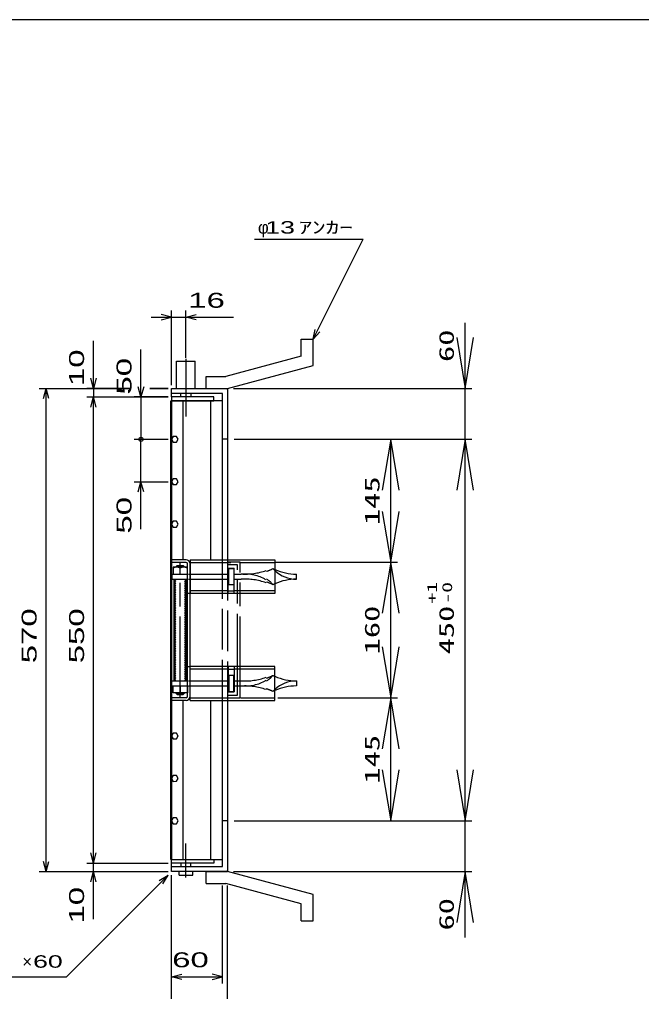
# Model space of a CAD drawing. Units: millimetres, scale not verified. Extents: x -1456 to 1389, y -1026 to 839.
# Drawn here: x -267 to 467, y -308 to 839 of the extents above; entities that cross this region are included whole.
import ezdxf
from ezdxf.enums import TextEntityAlignment as Align

# ---------------------------------------------------------------- set-up
doc = ezdxf.new("R2010")
doc.units = ezdxf.units.MM
doc.header["$LTSCALE"] = 8
for name, pattern in [('CHAIN', [18.5, 12, -1.5, 3.5, -1.5]), ('CHAIN_DOUBLE_DASH', [23.5, 12, -1.5, 3.5, -1.5, 3.5, -1.5]), ('DASHED', [7.5, 6, -1.5]), ('LONG_DASHED_DOTTED', [15.25, 12, -1.5, 0.25, -1.5])]:
    doc.linetypes.add(name, pattern=pattern)
for name, color, linetype, lineweight in [('0_2', 150, 'Continuous', 25), ('16', 3, 'Continuous', 25), ('17', 2, 'Continuous', 25), ('19', 6, 'Continuous', 25), ('22', 4, 'Continuous', 25)]:
    doc.layers.add(name, color=color, linetype=linetype, lineweight=lineweight)
doc.styles.add('ベクトル', font='')
doc.styles.add('ＭＳ ゴシック', font='')
doc.styles.get('ベクトル').set_extended_font_data('ベクトル')
doc.styles.get('ＭＳ ゴシック').set_extended_font_data('MS Gothic')

# ---------------------------------------------------------------- blocks, each defined once
blk = doc.blocks.new('open_arrow')
at = {"color": 0, "linetype": 'Continuous', "lineweight": -2}
blk.add_lwpolyline([(7.5, 1.25), (0, 0), (7.5, -1.25)], dxfattribs=at)

msp = doc.modelspace()

# ---------------------------------------------------------------- hatches: boundary and pattern name
at = {"layer": '17', "lineweight": 13}
h = msp.add_hatch(dxfattribs=at)
h.set_pattern_fill('USER', style=0, pattern_type=2)
h.set_pattern_definition([(135, (-133.127, 460.866), (-1.06066, -1.06066), [])])
h.paths.add_polyline_path([(-84.7, 58.5), (-84.7, 178.5), (-82.7, 178.5), (-82.7, 58.5)])
h = msp.add_hatch(dxfattribs=at)
h.set_pattern_fill('USER', style=0, pattern_type=2)
h.set_pattern_definition([(135, (-126.127, 460.866), (-1.06066, -1.06066), [])])
h.paths.add_polyline_path([(-72.7, 58.5), (-72.7, 178.5), (-70.7, 178.5), (-70.7, 58.5)])

# ---------------------------------------------------------------- linework, layer by layer
at = {"layer": '0_2'}
msp.add_line((-1379.2, 838.8), (1388.8, 838.8), dxfattribs=at)
at = {"layer": '16'}
for p, q in [((-38, 393.5), (-88, 393.5)), ((-88, 393.5), (-88, 389)), ((-38, 389), (-38, 393.5)), ((-88.7, -152), (-88.7, 389)), ((-88.7, 389), (-88, 389)), ((-88, 389), (-38, 389)), ((-88, 389), (-88, -152)), ((-28, 389), (-88, 389)), ((-74.5, 389), (-74.5, 201.5)), ((-41.5, 201.5), (-41.5, 389)), ((-28, 201.5), (-28, 389)), ((-86.024, 346.95), (-88, 343.472)), ((-82.024, 346.978), (-86.024, 346.95)), ((-80, 343.5), (-82.024, 346.978)), ((-88, 343.472), (-85.976, 340.022)), ((-85.976, 340.022), (-81.976, 340.05)), ((-81.976, 340.05), (-80, 343.528)), ((-86.024, 296.95), (-88, 293.472)), ((-88, 293.472), (-85.976, 290.022)), ((-82.024, 296.978), (-86.024, 296.95)), ((-85.976, 290.022), (-81.976, 290.05)), ((-80, 293.5), (-82.024, 296.978)), ((-81.976, 290.05), (-80, 293.528)), ((-86.024, 246.95), (-88, 243.472)), ((-88, 243.472), (-85.976, 240.022)), ((-82.024, 246.978), (-86.024, 246.95)), ((-80, 243.5), (-82.024, 246.978)), ((-81.976, 240.05), (-80, 243.528)), ((-85.976, 240.022), (-81.976, 240.05)), ((-74.5, 35.5), (-74.5, -152)), ((-41.5, -152), (-41.5, 35.5)), ((-28, -152), (-28, 35.5)), ((-86.024, -3.05), (-88, -6.528)), ((-88, -6.528), (-85.976, -9.978)), ((-82.024, -3.022), (-86.024, -3.05)), ((-85.976, -9.978), (-81.976, -9.95)), ((-80, -6.5), (-82.024, -3.022)), ((-81.976, -9.95), (-80, -6.472)), ((-86.024, -53.05), (-88, -56.528)), ((-88, -56.528), (-85.976, -59.978)), ((-82.024, -53.022), (-86.024, -53.05)), ((-80, -56.5), (-82.024, -53.022)), ((-81.976, -59.95), (-80, -56.472)), ((-85.976, -59.978), (-81.976, -59.95)), ((-86.024, -103.05), (-88, -106.528)), ((-82.024, -103.022), (-86.024, -103.05)), ((-80, -106.5), (-82.024, -103.022)), ((-88, -106.528), (-85.976, -109.978)), ((-85.976, -109.978), (-81.976, -109.95)), ((-81.976, -109.95), (-80, -106.472)), ((-88, -152), (-88.7, -152)), ((-88, -152), (-38, -152)), ((-88, -156.5), (-88, -152)), ((-88, -152), (-28, -152)), ((-38, -156.5), (-88, -156.5)), ((-38, -152), (-38, -156.5))]:
    msp.add_line(p, q, dxfattribs=at)
at = {"layer": '17', "color": 3}
for p, q in [((-70.8, 201.5), (-88, 201.5)), ((-88, 198.3), (-88, 201.5)), ((-70.8, 198.3), (-88, 198.3)), ((-69.2, 40.3), (-69.2, 196.7)), ((-66, 201.5), (-66, 161.5)), ((-66, 201.5), (34, 201.5)), ((-66, 40.3), (-66, 196.7)), ((34, 201.5), (34, 161.5)), ((-21, 191.5), (-14, 191.5)), ((-21, 161.5), (-21, 191.5)), ((-14, 161.5), (-14, 191.5)), ((-66, 161.5), (-69.2, 161.5)), ((34, 161.5), (-66, 161.5)), ((-21, 164.7), (-14, 164.7)), ((-69.2, 75.5), (-66, 75.5)), ((-66, 35.5), (-66, 75.5)), ((34, 75.5), (-66, 75.5)), ((-21, 75.5), (-21, 45.5)), ((-21, 72.3), (-14, 72.3)), ((-14, 75.5), (-14, 45.5)), ((34, 35.5), (34, 75.5)), ((-70.8, 38.7), (-88, 38.7)), ((-88, 38.7), (-88, 35.5)), ((-70.8, 35.5), (-88, 35.5)), ((-66, 35.5), (34, 35.5)), ((-21, 45.5), (-14, 45.5))]:
    msp.add_line(p, q, dxfattribs=at)
at = {"layer": '17', "color": 33, "linetype": 'CHAIN'}
msp.add_line((-77.7, 38.346), (-77.7, 197.753), dxfattribs=at)
at = {"layer": '17', "color": 3, "linetype": 'DASHED'}
for p, q in [((-66, 198.3), (34, 198.3)), ((-21, 164.7), (-66, 164.7)), ((34, 164.7), (-14, 164.7)), ((-21, 72.3), (-66, 72.3)), ((34, 72.3), (-14, 72.3)), ((-66, 38.7), (34, 38.7))]:
    msp.add_line(p, q, dxfattribs=at)
at = {"layer": '17', "color": 171, "linetype": 'DASHED'}
for p, q in [((-28, 35.5), (-28, 201.5)), ((-22, 201.5), (-22, 35.5))]:
    msp.add_line(p, q, dxfattribs=at)
at = {"layer": '17'}
for p, q in [((-87.7, 184.5), (-87.7, 178.5)), ((-87.7, 184.5), (-69.2, 184.5)), ((-69.2, 192.5), (-86.2, 192.5)), ((-86.2, 192.5), (-86.2, 184.5)), ((-86.2, 184.5), (-69.2, 184.5)), ((-82.7, 193), (-81.2, 194.5)), ((-82.7, 192.5), (-82.7, 193)), ((-82.7, 193), (-72.7, 193)), ((-81.888, 192.5), (-81.888, 193.812)), ((-81.2, 194.5), (-74.2, 194.5)), ((-77.7, 184.5), (-77.7, 191.605)), ((-72.7, 193), (-74.2, 194.5)), ((-73.512, 192.5), (-73.512, 193.812)), ((-72.7, 192.5), (-72.7, 193)), ((-69.2, 184.5), (-69.2, 192.5)), ((-20.5, 172), (-20.5, 191)), ((-20.5, 191), (-14.5, 191)), ((-14.5, 191), (-14.5, 172)), ((59.3, 178.56), (59.3, 184.5)), ((-87.7, 178.5), (-69.2, 178.5)), ((-83.7, 58.5), (-83.7, 178.5)), ((-71.7, 178.5), (-71.7, 58.5)), ((-14.5, 172), (-20.5, 172)), ((-87.7, 52.5), (-87.7, 58.5)), ((-87.7, 58.5), (-69.2, 58.5)), ((-14.5, 65), (-20.5, 65)), ((-20.5, 65), (-20.5, 46)), ((-14.5, 46), (-14.5, 65)), ((59.3, 58.44), (59.3, 52.5)), ((-87.7, 52.5), (-69.2, 52.5)), ((-86.2, 44.5), (-86.2, 52.5)), ((-86.2, 52.5), (-69.2, 52.5)), ((-77.7, 52.5), (-77.7, 45.395)), ((-69.2, 52.5), (-69.2, 44.5)), ((-20.5, 46), (-14.5, 46)), ((-69.2, 44.5), (-86.2, 44.5)), ((-82.7, 44.5), (-82.7, 44)), ((-82.7, 44), (-72.7, 44)), ((-82.7, 44), (-81.2, 42.5)), ((-81.888, 44.5), (-81.888, 43.188)), ((-81.2, 42.5), (-74.2, 42.5)), ((-72.7, 44), (-74.2, 42.5)), ((-73.512, 44.5), (-73.512, 43.188)), ((-72.7, 44.5), (-72.7, 44))]:
    msp.add_line(p, q, dxfattribs=at)
at = {"layer": '17', "linetype": 'DASHED'}
for p, q in [((-68.115, 184.5), (-20.5, 184.5)), ((-14.5, 184.5), (-5.7, 184.5)), ((-68.115, 178.5), (-20.5, 178.5)), ((-14.5, 178.5), (-5.7, 178.5)), ((-68.115, 58.5), (-20.5, 58.5)), ((-14.5, 58.5), (-5.7, 58.5)), ((-68.115, 52.5), (-20.5, 52.5)), ((-14.5, 52.5), (-5.7, 52.5))]:
    msp.add_line(p, q, dxfattribs=at)
at = {"layer": '17', "color": 7}
for p, q in [((-84.7, 58.5), (-84.7, 178.5)), ((-70.7, 178.5), (-70.7, 58.5))]:
    msp.add_line(p, q, dxfattribs=at)
at = {"layer": '17', "color": 3}
for centre, radius, start, end in [((-70.8, 196.7), 4.8, 0, 90), ((-70.8, 196.7), 1.6, 0, 90), ((-70.8, 40.3), 4.8, 270, 0), ((-70.8, 40.3), 1.6, 270, 0)]:
    msp.add_arc(centre, radius, start, end, dxfattribs=at)
at = {"layer": '17'}
for centre, radius, start, end in [((-81.95, 182.055), 10.453, 66.00934, 113.99066), ((-73.45, 182.055), 10.453, 66.00934, 113.99066), ((59.3, 215), 36.5, 221.11209, 226.11997), ((59.3, 245.923), 61.423, 243.40286, 245.67592), ((59.3, 245.923), 61.423, 245.67592, 270), ((59.3, 215), 36.5, 226.11997, 270), ((59.3, 117.077), 61.423, 114.32408, 116.59714), ((59.3, 117.077), 61.423, 90, 114.32408), ((59.3, 119.923), 61.423, 245.67592, 270), ((59.3, 22), 36.5, 90, 133.88003), ((59.3, 22), 36.5, 133.88003, 138.88791), ((59.3, -8.923), 61.423, 114.32408, 116.59714), ((59.3, -8.923), 61.423, 90, 114.32408), ((-81.95, 54.945), 10.453, 246.00934, 293.99066), ((-73.45, 54.945), 10.453, 246.00934, 293.99066)]:
    msp.add_arc(centre, radius, start, end, dxfattribs=at)
at = {"layer": '17', "linetype": 'DASHED'}
for centre, radius, start, end in [((4.3, 245.923), 61.423, 288.70686, 296.59714), ((4.3, 148), 36.5, 41.11209, 57.33501), ((4.3, 117.077), 61.423, 63.40286, 71.29314), ((4.3, 89), 36.5, 302.66499, 318.88791), ((4.3, 119.923), 61.423, 288.70686, 296.59714), ((59.3, 119.923), 61.423, 243.40286, 245.67592), ((4.3, -8.923), 61.423, 63.40286, 71.29314)]:
    msp.add_arc(centre, radius, start, end, dxfattribs=at)
for centre, major_axis, ratio, start_param, end_param in [((-0.7, 245.923), (66.423, 0), 0.924725, 4.63725563, 5.08649893), ((-0.7, 148), (41.5, 0), 0.879518, 0.95538834, 1.69070031), ((-0.7, 117.077), (66.423, 0), 0.924725, 1.19668638, 1.64592967), ((-0.7, 119.923), (66.423, 0), 0.924725, 4.63725563, 5.08649893), ((-0.7, 89), (41.5, 0), 0.879518, 4.592485, 5.32779696), ((-0.7, -8.923), (66.423, 0), 0.924725, 1.19668638, 1.64592967)]:
    msp.add_ellipse(centre, major_axis=major_axis, ratio=ratio, start_param=start_param, end_param=end_param, dxfattribs=at)
at = {"layer": '19'}
for p, q in [((65, 461.5), (79, 461.5)), ((65, 441.5), (65, 461.5)), ((79, 430.5), (79, 461.5)), ((65, 441.5), (-24, 417.5)), ((-82, 403.5), (-82, 435.5)), ((-82, 435.5), (-60, 435.5)), ((-60, 403.5), (-60, 435.5)), ((-22, 403.5), (79, 430.5)), ((-47, 417.5), (-24, 417.5)), ((-47, 403.5), (-47, 417.5)), ((-88, 393.5), (-88, 403.5)), ((-88, 403.5), (-23, 403.5)), ((-47, 403.5), (-22, 403.5)), ((-23, 403.5), (-22, 402.5)), ((-22, 402.5), (-22, 201.5)), ((-28, 397.5), (-88, 397.5)), ((-77, 393.5), (-77, 397.5)), ((-65, 397.5), (-65, 393.5)), ((-28, 201.5), (-28, 397.5)), ((-22, 343.5), (-28, 343.5)), ((-28, -160.5), (-28, 35.5)), ((-22, 35.5), (-22, -165.5)), ((-22, -106.5), (-28, -106.5)), ((-88, -166.5), (-88, -156.5)), ((-88, -160.5), (-28, -160.5)), ((-77, -156.5), (-77, -160.5)), ((-65, -160.5), (-65, -156.5)), ((-23, -166.5), (-88, -166.5)), ((-79, -170.5), (-79, -166.5)), ((-79, -170.5), (-63, -170.5)), ((-63, -170.5), (-63, -166.5)), ((-47, -166.5), (-22, -166.5)), ((-47, -180.5), (-47, -166.5)), ((-22, -165.5), (-23, -166.5)), ((79, -193.5), (-22, -166.5)), ((-47, -180.5), (-24, -180.5)), ((65, -204.5), (-24, -180.5)), ((79, -224.5), (79, -193.5)), ((65, -224.5), (65, -204.5)), ((65, -224.5), (79, -224.5))]:
    msp.add_line(p, q, dxfattribs=at)
at = {"layer": '19', "linetype": 'LONG_DASHED_DOTTED'}
for p, q in [((-71, 438.5), (-71, 370.5)), ((-71, -173.5), (-71, -133.5))]:
    msp.add_line(p, q, dxfattribs=at)
at = {"layer": '19', "linetype": 'CHAIN_DOUBLE_DASH'}
for p, q in [((-7, 198.5), (-22, 198.5)), ((-10.2, 195.3), (-22, 195.3)), ((-10.2, 41.7), (-10.2, 195.3)), ((-7, 38.5), (-7, 198.5)), ((-22, 41.7), (-10.2, 41.7)), ((-22, 38.5), (-7, 38.5))]:
    msp.add_line(p, q, dxfattribs=at)
at = {"layer": '22'}
for p, q in [((10, 579.5), (138, 579.5)), ((79, 461.5), (138, 579.5)), ((-88, 407.5), (-88, 495.5)), ((-71, 439.496), (-71, 495.5)), ((-112, 487.5), (-88, 487.5)), ((-88, 487.5), (-100, 490.7)), ((-100, 484.3), (-88, 487.5)), ((-88, 487.5), (-71, 487.5)), ((-71, 487.5), (-59, 490.7)), ((-59, 484.3), (-71, 487.5)), ((-71, 487.5), (-15, 487.5)), ((79, 461.5), (81.4, 473.18)), ((79, 461.5), (87, 470.3)), ((258.513, 343.5), (258.513, 481.082)), ((-180, 403.5), (-180, 459.5)), ((-124, 393.5), (-124, 449.5)), ((-180, 403.5), (-183.2, 415.5)), ((-176.8, 415.5), (-180, 403.5)), ((-244, 403.5), (-135.745, 403.5)), ((-239.2, 391.5), (-236, 403.5)), ((-232.8, 391.5), (-236, 403.5)), ((-236, -166.5), (-236, 403.5)), ((-135.745, 403.5), (-188, 403.5)), ((-180, 403.5), (-180, 393.5)), ((-124, 393.5), (-127.2, 405.5)), ((-120.8, 405.5), (-124, 393.5)), ((-92, 403.5), (-113.741, 403.5)), ((-113.741, 403.5), (-92, 403.5)), ((-15, 403.5), (266.513, 403.5)), ((-188, 393.5), (-92, 393.5)), ((-183.2, 381.5), (-180, 393.5)), ((-176.8, 381.5), (-180, 393.5)), ((-180, -156.5), (-180, 393.5)), ((-92, 393.5), (-132, 393.5)), ((-124, 393.5), (-124, 343.5)), ((-132, 343.5), (-92, 343.5)), ((-124, 293.5), (-124, 343.5)), ((-14, 343.5), (178.741, 343.5)), ((-6, 343.5), (266.513, 343.5)), ((-6, 343.5), (266.513, 343.5)), ((170.741, 198.5), (170.741, 343.5)), ((258.513, -106.5), (258.513, 343.5)), ((-132, 293.5), (-92, 293.5)), ((-127.2, 281.5), (-124, 293.5)), ((-120.8, 281.5), (-124, 293.5)), ((-124, 237.5), (-124, 293.5)), ((33.437, 198.5), (178.741, 198.5)), ((33.437, 198.5), (178.741, 198.5)), ((170.741, 38.5), (170.741, 198.5)), ((37.586, 38.5), (178.741, 38.5)), ((37.586, 38.5), (178.741, 38.5)), ((170.741, -106.5), (170.741, 38.5)), ((-14, -106.5), (178.741, -106.5)), ((-6, -106.5), (266.513, -106.5)), ((-6, -106.5), (266.513, -106.5)), ((258.513, -244.082), (258.513, -106.5)), ((-180, -156.5), (-183.2, -144.5)), ((-180, -156.5), (-176.8, -144.5)), ((-236, -166.5), (-239.2, -154.5)), ((-236, -166.5), (-232.8, -154.5)), ((-188, -156.5), (-92, -156.5)), ((-180, -166.5), (-180, -156.5)), ((-244, -166.5), (-92, -166.5)), ((-212, -290.5), (-92, -170.5)), ((-188, -166.5), (-92, -166.5)), ((-183.2, -178.5), (-180, -166.5)), ((-176.8, -178.5), (-180, -166.5)), ((-180, -222.5), (-180, -166.5)), ((-102.4, -176.9), (-92, -170.5)), ((-98.4, -180.9), (-92, -170.5)), ((-88, -298.5), (-88, -170.5)), ((-88, -354.5), (-88, -170.5)), ((-15, -166.5), (266.513, -166.5)), ((-28, -298.5), (-28, -182.704)), ((-22, -354.5), (-22, -182.704)), ((-372, -290.5), (-212, -290.5)), ((-88, -290.5), (-76, -287.3)), ((-76, -293.7), (-88, -290.5)), ((-88, -290.5), (-28, -290.5)), ((-28, -290.5), (-40, -287.3)), ((-40, -293.7), (-28, -290.5))]:
    msp.add_line(p, q, dxfattribs=at)
msp.add_circle((-124, 343.5), 2.4, dxfattribs=at)

# ---------------------------------------------------------------- block references
at = {"layer": '22', "xscale": 8, "yscale": 8}
for p, rotation in [((258.513, 403.5), 90), ((170.741, 343.5), 270), ((258.513, 343.5), 270), ((170.741, 198.5), 90), ((170.741, 198.5), 270), ((170.741, 38.5), 90), ((170.741, 38.5), 270), ((170.741, -106.5), 90), ((258.513, -106.5), 90), ((258.513, -166.5), 270)]:
    msp.add_blockref('open_arrow', p, dxfattribs=dict(at, rotation=rotation))

# ---------------------------------------------------------------- texts
at = {"layer": '22', "color": 2, "style": 'ベクトル'}
for s, p in [('φ', (14, 593.5)), ('×', (-264, -272.5))]:
    msp.add_text(s, height=14.66, dxfattribs=at).set_placement(p, align=Align.MIDDLE_LEFT)
for s, height, width, p in [(' 13 ', 14.66, 1.6, (14, 593.5)), ('ｱﾝｶｰ', 14.66, 1.6, (62, 593.5)), (' 16 ', 17.6, 1.65, (-79, 507.5)), (' 60 ', 17.6, 1.65, (-98, -270.5)), (' 60 ', 14.66, 1.6, (-260, -272.5))]:
    msp.add_text(s, height=height, dxfattribs=dict(at, width=width)).set_placement(p, align=Align.MIDDLE_LEFT)
at = {"layer": '22', "style": 'ＭＳ ゴシック', "width": 1.6}
msp.add_text('60', height=17.6, rotation=90, dxfattribs=at).set_placement((250.513, 434.682), align=Align.BOTTOM_LEFT)
at = {"layer": '22', "color": 2, "style": 'ベクトル', "width": 1.65}
for s, p in [(' 10 ', (-200, 395.5)), (' 50 ', (-144, 385.5)), (' 50 ', (-144, 221.5)), (' 570 ', (-256, 68.5)), (' 550 ', (-200, 68.5)), (' 10 ', (-200, -238.5))]:
    msp.add_text(s, height=17.6, rotation=90, dxfattribs=at).set_placement(p, align=Align.MIDDLE_LEFT)
at = {"layer": '22', "style": 'ＭＳ ゴシック', "width": 1.6}
for s, p in [('145', (162.741, 271)), ('160', (162.741, 118.5)), ('450', (250.513, 118.5)), ('145', (162.741, -34))]:
    msp.add_text(s, height=17.6, rotation=90, dxfattribs=at).set_placement(p, align=Align.BOTTOM_CENTER)
at = {"layer": '22', "color": 2, "style": 'ＭＳ ゴシック', "width": 1.6}
for s, p in [('+1', (219.533, 162.445)), ('-0', (237.237, 162.445))]:
    msp.add_text(s, height=11.73, rotation=90, dxfattribs=at).set_placement(p, align=Align.MIDDLE_CENTER)
at = {"layer": '22', "style": 'ＭＳ ゴシック', "width": 1.6}
msp.add_text('60', height=17.6, rotation=90, dxfattribs=at).set_placement((250.513, -197.682), align=Align.BOTTOM_RIGHT)

doc.saveas('drawing.dxf')
